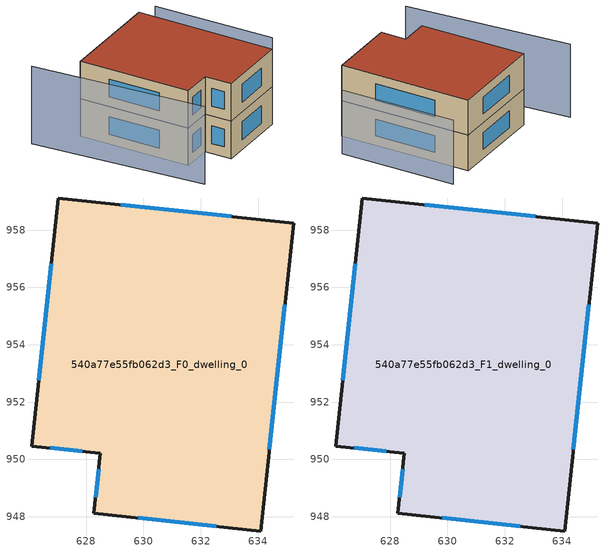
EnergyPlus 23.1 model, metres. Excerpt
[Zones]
540a77e55fb062d3_F0_dwelling_0
 floor ground (EU_floor_Construction): 635.24,958.24 634.09,947.5 628.27,948.12 628.49,950.21 626.11,950.46 627.03,959.12 z0
 wall outside (EU_wall_Construction): 628.27,948.12 634.09,947.5 635.24,958.24 627.03,959.12 626.11,950.46 628.49,950.21 628.27,948.12 z0:3
 window (EU_Window_Construction): 629.82,947.96 632.54,947.67 / 628.44,949.65 628.33,948.68 / 626.74,950.4 627.86,950.28 / 626.79,956.82 626.35,952.76 / 633.06,958.47 629.21,958.89 / 634.4,950.36 634.93,955.39 z0.8:2.2
540a77e55fb062d3_F1_dwelling_0
 floor to 540a77e55fb062d3_F0_dwelling_0 (EU_floor_Construction): 635.24,958.24 634.09,947.5 628.27,948.12 628.49,950.21 626.11,950.46 627.03,959.12 z3
 wall outside (EU_wall_Construction): 628.27,948.12 634.09,947.5 635.24,958.24 627.03,959.12 626.11,950.46 628.49,950.21 628.27,948.12 z3:6
 window (EU_Window_Construction): 629.82,947.96 632.54,947.67 / 628.44,949.65 628.33,948.68 / 626.74,950.4 627.86,950.28 / 626.79,956.82 626.35,952.76 / 633.06,958.47 629.21,958.89 / 634.4,950.36 634.93,955.39 z3.8:5.2
 roof outside (EU_roof_Construction): 634.09,947.5 635.24,958.24 627.03,959.12 626.11,950.46 628.49,950.21 628.27,948.12 z6
shading: 636.59,948.63 637.53,958.01 z0:5.4; 624.64,961.82 624.16,948.31 z0:6.2
[Building]
EU S2 Campaign: North Axis=0; Terrain=City; Solar Distribution=FullExterior
[Site:Location]
Cape.Town.Intl.AP: Latitude=-33.965; Longitude=18.602; Time Zone=2; Elevation=46
[SizingPeriod:WeatherFileDays]
AnnualSizingPeriod: Begin Month=1; Begin Day of Month=1; End Month=12; End Day of Month=31; Day of Week for Start Day=Monday; Use Weather File Daylight Saving Period=No; Use Weather File Rain and Snow Indicators=No
[MATERIAL]
EU_InternalMass_Material: Roughness=MediumRough; Thickness=0.1; Conductivity=1; Density=1800; Specific Heat=900; Thermal Absorptance=0.9; Solar Absorptance=0.7; Visible Absorptance=0.7
[MATERIAL:NOMASS] Roughness=MediumRough; Thermal Absorptance=0.9; Solar Absorptance=0.7; Visible Absorptance=0.7
Name | Thermal Resistance
EU_wall_NoMass | 0.49467
EU_roof_NoMass | 0.448442
EU_floor_NoMass | 1.33616
[WINDOWMATERIAL:SIMPLEGLAZINGSYSTEM]
EU_Window_SimpleGlazing: UFactor=4.49049; Solar Heat Gain Coefficient=0.75; Visible Transmittance=0.75
[CONSTRUCTION]
EU_wall_Construction: EU_wall_NoMass
EU_roof_Construction: EU_roof_NoMass
EU_floor_Construction: EU_floor_NoMass
EU_Window_Construction: EU_Window_SimpleGlazing
EU_InternalMass_Construction: EU_InternalMass_Material
[ZONE] Type=1; Multiplier=1; Ceiling Height=autocalculate; Volume=252.318; Floor Area=autocalculate; Part of Total Floor Area=Yes
540a77e55fb062d3_F0_dwelling_0; 540a77e55fb062d3_F1_dwelling_0
[INTERNALMASS] Construction=EU_InternalMass_Construction; Surface Area=84.106
Name | Zone or ZoneList
540a77e55fb062d3_F0_dwelling_0_EU_InternalMass | 540a77e55fb062d3_F0_dwelling_0
540a77e55fb062d3_F1_dwelling_0_EU_InternalMass | 540a77e55fb062d3_F1_dwelling_0
[OTHEREQUIPMENT] Fuel Type=Electricity; Design Level Calculation Method=Watts/Area; Power per Zone Floor Area=1; Fraction Latent=0; Fraction Radiant=0; Fraction Lost=0; Carbon Dioxide Generation Rate=0; EndUse Subcategory=EU_Step8_InternalGains
Name | Zone or ZoneList or Space or SpaceList | Schedule
EU_Step8_InternalGain_540a77e55fb062d3_F0_dwelling_0_f000 | 540a77e55fb062d3_F0_dwelling_0 | EU_Step8_GainSchedule_540a77e55fb062d3_F0_dwelling_0_f000
EU_Step8_InternalGain_540a77e55fb062d3_F1_dwelling_0_f000 | 540a77e55fb062d3_F1_dwelling_0 | EU_Step8_GainSchedule_540a77e55fb062d3_F1_dwelling_0_f000
[ZONEVENTILATION:DESIGNFLOWRATE] Schedule=EU_AlwaysOn; Design Flow Rate Calculation Method=AirChanges/Hour; Air Changes per Hour=0.665257; Ventilation Type=Natural; Fan Pressure Rise=0; Fan Total Efficiency=1; Constant Term Coefficient=1; Temperature Term Coefficient=0; Velocity Term Coefficient=0; Velocity Squared Term Coefficient=0; Minimum Indoor Temperature=-100; Maximum Indoor Temperature=100; Delta Temperature=-100; Minimum Outdoor Temperature=-100; Maximum Outdoor Temperature=100; Maximum Wind Speed=40
Name | Zone or ZoneList or Space or SpaceList
EU_ConstantAir_540a77e55fb062d3_F0_dwelling_0 | 540a77e55fb062d3_F0_dwelling_0
EU_ConstantAir_540a77e55fb062d3_F1_dwelling_0 | 540a77e55fb062d3_F1_dwelling_0
[HVACTEMPLATE:THERMOSTAT] Constant Heating Setpoint=20; Constant Cooling Setpoint=50
EU_HeatOnly_540a77e55fb062d3_F0_dwelling_0; EU_HeatOnly_540a77e55fb062d3_F1_dwelling_0
[HVACTEMPLATE:ZONE:IDEALLOADSAIRSYSTEM] System Availability Schedule=EU_AlwaysOn; Maximum Heating Supply Air Temperature=50; Minimum Cooling Supply Air Temperature=13; Maximum Heating Supply Air Humidity Ratio=0.0156; Minimum Cooling Supply Air Humidity Ratio=0.0077; Heating Limit=NoLimit; Cooling Limit=NoLimit; Heating Availability Schedule=EU_AlwaysOn; Cooling Availability Schedule=EU_CoolingOff; Dehumidification Control Type=ConstantSensibleHeatRatio; Cooling Sensible Heat Ratio=0.7; Dehumidification Setpoint=60; Humidification Control Type=None; Humidification Setpoint=30; Outdoor Air Method=None; Outdoor Air Flow Rate per Person=0.00944; Outdoor Air Flow Rate per Zone Floor Area=0; Outdoor Air Flow Rate per Zone=0; Demand Controlled Ventilation Type=None; Outdoor Air Economizer Type=NoEconomizer; Heat Recovery Type=None; Sensible Heat Recovery Effectiveness=0.7; Latent Heat Recovery Effectiveness=0.65
Name | Template Thermostat
540a77e55fb062d3_F0_dwelling_0 | EU_HeatOnly_540a77e55fb062d3_F0_dwelling_0
540a77e55fb062d3_F1_dwelling_0 | EU_HeatOnly_540a77e55fb062d3_F1_dwelling_0
[SIZING:ZONE] Zone Cooling Design Supply Air Temperature Input Method=SupplyAirTemperature; Zone Cooling Design Supply Air Temperature=13; Zone Heating Design Supply Air Temperature Input Method=SupplyAirTemperature; Zone Heating Design Supply Air Temperature=50; Zone Cooling Design Supply Air Humidity Ratio=0.008; Zone Heating Design Supply Air Humidity Ratio=0.008; Cooling Design Air Flow Method=DesignDay; Cooling Design Air Flow Rate=0; Cooling Minimum Air Flow per Zone Floor Area=0.000762; Cooling Minimum Air Flow=0; Cooling Minimum Air Flow Fraction=0.2; Heating Design Air Flow Method=DesignDay; Heating Design Air Flow Rate=0; Heating Maximum Air Flow per Zone Floor Area=0.002032; Heating Maximum Air Flow=0.141576; Heating Maximum Air Flow Fraction=0.3; Account for Dedicated Outdoor Air System=No; Dedicated Outdoor Air System Control Strategy=NeutralSupplyAir; Dedicated Outdoor Air Low Setpoint Temperature for Design=autosize; Dedicated Outdoor Air High Setpoint Temperature for Design=autosize; Zone Load Sizing Method=Sensible Load Only No Latent Load; Zone Latent Cooling Design Supply Air Humidity Ratio Input Method=HumidityRatioDifference; Zone Cooling Design Supply Air Humidity Ratio Difference=0.005; Zone Latent Heating Design Supply Air Humidity Ratio Input Method=HumidityRatioDifference; Zone Humidification Design Supply Air Humidity Ratio Difference=0.005
540a77e55fb062d3_F0_dwelling_0; 540a77e55fb062d3_F1_dwelling_0
[SCHEDULE:CONSTANT]
Name | Hourly Value
EU_AlwaysOn | 1
EU_CoolingOff | 0
[SCHEDULE:FILE] Column Number=1; Rows to Skip at Top=0; Number of Hours of Data=8760; Column Separator=Comma; Interpolate to Timestep=No; Minutes per Item=60; Adjust Schedule for Daylight Savings=Yes
Name | File
EU_Step8_GainSchedule_540a77e55fb062d3_F0_dwelling_0_f000 | ../../schedules/540a77e55fb062d3/540a77e55fb062d3_F0_dwelling_0_f000_gain.csv
EU_Step8_GainSchedule_540a77e55fb062d3_F1_dwelling_0_f000 | ../../schedules/540a77e55fb062d3/540a77e55fb062d3_F1_dwelling_0_f000_gain.csv
